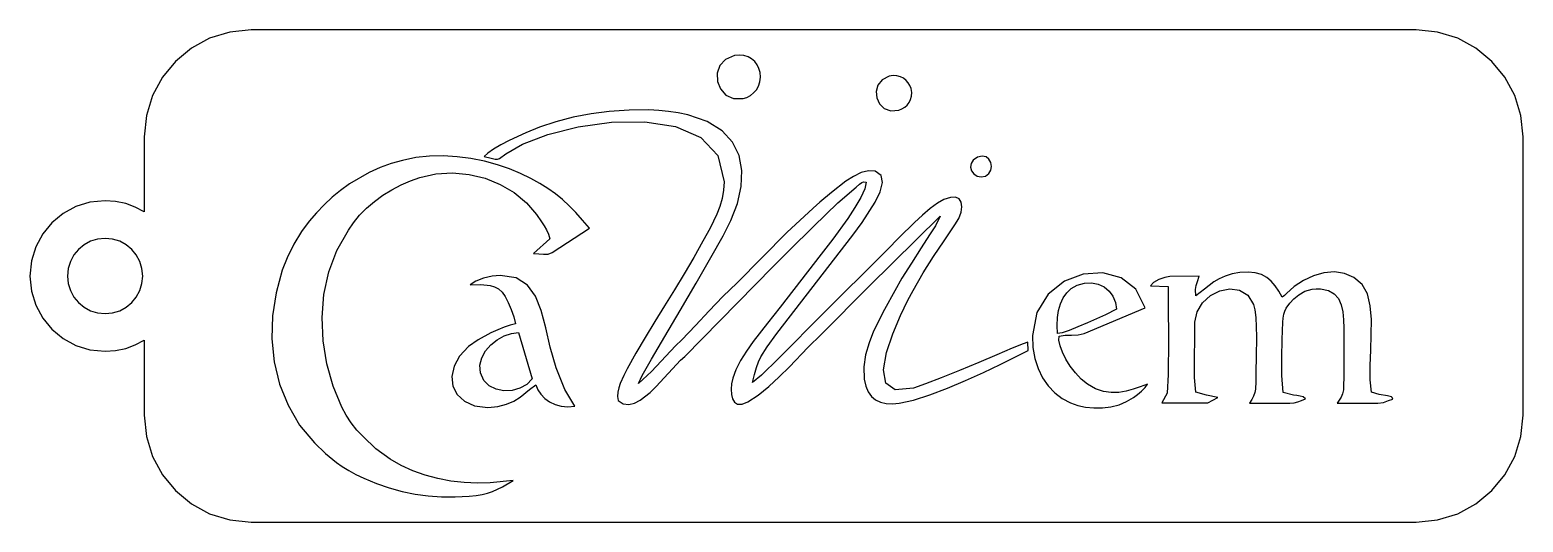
# Model space of a CAD drawing. Header units: millimetres. Extents: x 457.9 to 517.4, y 138.3 to 157.9.
import ezdxf

# ---------------------------------------------------------------- set-up
doc = ezdxf.new("R2010")
doc.units = ezdxf.units.MM
doc.header["$MEASUREMENT"] = 0
doc.layers.add('Capa 1', color=7, linetype='Continuous')

msp = doc.modelspace()

# ---------------------------------------------------------------- linework, layer by layer
at = {"layer": 'Capa 1', "color": 54}
for points in [[(513.1595, 157.8868), (466.6951, 157.8868), (465.8378, 157.7997), (465.038, 157.55), (464.3133, 157.1554), (463.681, 156.6331), (463.1588, 156.0009), (462.7641, 155.2761), (462.5144, 154.4762), (462.4273, 153.6189), (462.4273, 150.6398), (462.0723, 150.8248), (461.6915, 150.9619), (461.2888, 151.047), (460.8681, 151.0763), (460.2635, 151.0154), (459.7003, 150.8406), (459.1908, 150.564), (458.7468, 150.1976), (458.3804, 149.7536), (458.1038, 149.2441), (457.929, 148.6809), (457.8681, 148.0763), (457.929, 147.4717), (458.1038, 146.9085), (458.3804, 146.399), (458.7468, 145.955), (459.1908, 145.5886), (459.7003, 145.312), (460.2635, 145.1372), (460.8681, 145.0763), (461.2888, 145.1056), (461.6915, 145.1907), (462.0723, 145.3278), (462.4273, 145.5128), (462.4273, 142.5337), (462.5144, 141.6764), (462.7641, 140.8765), (463.1588, 140.1517), (463.681, 139.5195), (464.3133, 138.9972), (465.038, 138.6026), (465.8378, 138.3529), (466.6951, 138.2658), (513.1595, 138.2658), (514.0168, 138.3529), (514.8166, 138.6026), (515.5413, 138.9972), (516.1736, 139.5195), (516.6958, 140.1517), (517.0905, 140.8765), (517.3402, 141.6764), (517.4273, 142.5337), (517.4273, 153.6189), (517.3402, 154.4762), (517.0905, 155.2761), (516.6958, 156.0009), (516.1736, 156.6331), (515.5413, 157.1554), (514.8166, 157.55), (514.0168, 157.7997), (513.1595, 157.8868)], [(460.8681, 149.5763), (460.5658, 149.5458), (460.2842, 149.4584), (460.0294, 149.3201), (459.8075, 149.137), (459.6243, 148.915), (459.486, 148.6602), (459.3986, 148.3786), (459.3681, 148.0763), (459.3986, 147.774), (459.486, 147.4924), (459.6243, 147.2376), (459.8075, 147.0157), (460.0294, 146.8325), (460.2842, 146.6942), (460.5658, 146.6068), (460.8681, 146.5763), (461.1704, 146.6068), (461.452, 146.6942), (461.7068, 146.8325), (461.9288, 147.0157), (462.1119, 147.2376), (462.2502, 147.4924), (462.3376, 147.774), (462.3681, 148.0763), (462.3376, 148.3786), (462.2502, 148.6602), (462.1119, 148.915), (461.9288, 149.137), (461.7068, 149.3201), (461.452, 149.4584), (461.1704, 149.5458), (460.8681, 149.5763)]]:
    msp.add_lwpolyline(points, close=True, dxfattribs=at)
at = {"layer": 'Capa 1', "color": 7}
for points in [[(485.9787, 156.8629), (485.6153, 156.712), (485.3872, 156.4637), (485.2846, 156.1575), (485.2978, 155.8332), (485.4171, 155.5304), (485.6326, 155.2887), (485.9348, 155.1479), (486.3137, 155.1475), (486.4641, 155.1941), (486.6061, 155.2706), (486.7345, 155.374), (486.8442, 155.5013), (486.9301, 155.6497), (486.9872, 155.8161), (487.0104, 155.9977), (486.9946, 156.1914), (486.9494, 156.3491), (486.8761, 156.4944), (486.777, 156.6228), (486.6545, 156.7302), (486.511, 156.8122), (486.349, 156.8645), (486.1707, 156.8829), (485.9787, 156.8629)], [(492.1466, 156.0408), (491.865, 155.9001), (491.6931, 155.6878), (491.6231, 155.4358), (491.6472, 155.1758), (491.7578, 154.9398), (491.9472, 154.7594), (492.2075, 154.6665), (492.531, 154.693), (492.6528, 154.7388), (492.7639, 154.8058), (492.8609, 154.8922), (492.9404, 154.9962), (492.9989, 155.116), (493.0329, 155.2498), (493.039, 155.3957), (493.0137, 155.5519), (492.9707, 155.6676), (492.9046, 155.7771), (492.8176, 155.8757), (492.7119, 155.9587), (492.5897, 156.0215), (492.4533, 156.0592), (492.3049, 156.0672), (492.1466, 156.0408)], [(475.989, 152.8423), (476.2611, 152.7762), (476.4263, 152.7389), (476.5262, 152.7342), (476.6029, 152.7656), (476.8538, 152.9519), (477.514, 153.3273), (478.5214, 153.7216), (479.7429, 154.0287), (481.0711, 154.2091), (482.3989, 154.2234), (483.6188, 154.0322), (484.6237, 153.5961), (485.3063, 152.8758), (485.5594, 151.8317), (485.5383, 151.4912), (485.4784, 151.1635), (485.3869, 150.8486), (485.2713, 150.5464), (484.997, 149.98), (484.7141, 149.4639), (484.3461, 148.8097), (483.9638, 148.1629), (483.5729, 147.5225), (483.1793, 146.8873), (482.7886, 146.2563), (482.4067, 145.6284), (482.0394, 145.0024), (481.6925, 144.3773), (481.5543, 144.1111), (481.4157, 143.7898), (481.3614, 143.6187), (481.325, 143.4463), (481.3126, 143.2764), (481.3302, 143.1134), (481.537, 142.9752), (481.7601, 142.9478), (481.9889, 143.0057), (482.2128, 143.1231), (482.6028, 143.4344), (482.8448, 143.6772), (483.8186, 144.7202), (483.9978, 144.8696), (487.5078, 148.4383), (488.1626, 149.1011), (489.1195, 150.0493), (490.0997, 150.9884), (490.8242, 151.6238), (490.964, 151.7387), (491.046, 151.8055), (491.1156, 151.8298), (491.2184, 151.8171), (491.166, 151.5514), (491.0094, 151.2037), (490.776, 150.8019), (490.4936, 150.3736), (489.8914, 149.5485), (489.4231, 148.9503), (487.789, 146.8399), (487.2824, 146.1953), (486.7146, 145.4601), (486.4474, 145.0805), (486.2125, 144.7045), (486.0258, 144.3409), (485.9033, 143.9985), (485.8586, 143.7798), (485.8382, 143.56), (485.8472, 143.3543), (485.8903, 143.1776), (485.9726, 143.0451), (486.0988, 142.9719), (486.274, 142.973), (486.5031, 143.0636), (486.9154, 143.329), (487.3364, 143.6673), (487.7554, 144.0522), (488.1619, 144.4574), (488.8943, 145.224), (489.4482, 145.7571), (491.3324, 147.6591), (494.1815, 150.4632), (493.9911, 150.0754), (493.7558, 149.7223), (493.4222, 149.2031), (493.0282, 148.5905), (492.6511, 147.9855), (492.3684, 147.4891), (491.9597, 146.7429), (491.5213, 145.877), (491.3371, 145.4134), (491.2009, 144.9368), (491.131, 144.453), (491.1459, 143.9676), (491.2051, 143.6905), (491.3023, 143.4607), (491.4349, 143.2769), (491.6004, 143.1378), (491.7962, 143.042), (492.0199, 142.9882), (492.269, 142.9753), (492.5409, 143.0018), (493.1131, 143.1315), (493.7644, 143.3381), (494.4655, 143.6022), (495.1872, 143.9045), (495.8999, 144.2259), (496.5745, 144.5469), (497.1816, 144.8483), (497.6918, 145.1108), (497.6715, 145.4426), (497.4844, 145.3747), (497.0497, 145.1953), (496.4366, 144.9372), (495.7142, 144.633), (494.9519, 144.3156), (494.2188, 144.0176), (493.5841, 143.7719), (493.117, 143.6111), (492.3831, 143.5361), (492.0075, 143.8084), (491.9154, 144.3345), (492.0322, 145.021), (492.2831, 145.7746), (492.5936, 146.5018), (492.8889, 147.1092), (493.0944, 147.5035), (493.4909, 148.2016), (493.9044, 148.852), (494.3303, 149.4802), (494.7639, 150.1122), (494.9155, 150.3741), (495.0088, 150.6197), (495.0434, 150.8379), (495.0192, 151.0174), (494.9357, 151.147), (494.7928, 151.2155), (494.5902, 151.2119), (494.3276, 151.1248), (494.0719, 150.978), (493.783, 150.763), (493.4734, 150.499), (493.1558, 150.2052), (492.5468, 149.6052), (492.0563, 149.1164), (489.3701, 146.4523), (488.8385, 145.9147), (488.4303, 145.4946), (487.7296, 144.7924), (487.046, 144.1291), (486.6891, 143.8256), (486.7708, 144.1557), (486.8491, 144.4242), (486.9313, 144.6497), (487.0247, 144.8506), (487.2739, 145.2532), (487.6549, 145.7802), (490.687, 149.7037), (491.0687, 150.2133), (491.5843, 151.0153), (491.7806, 151.4291), (491.8763, 151.7998), (491.8265, 152.0886), (491.5867, 152.2569), (491.3196, 152.2722), (491.0281, 152.1958), (490.723, 152.0491), (490.4154, 151.8537), (489.836, 151.4025), (489.3773, 151.0139), (489.1139, 150.7834), (488.0646, 149.8154), (486.0795, 147.8087), (485.5102, 147.2577), (484.9574, 146.6889), (484.4146, 146.1095), (483.8755, 145.5269), (483.6176, 145.2917), (482.6624, 144.2712), (482.1498, 143.7866), (482.296, 144.1041), (482.6645, 144.7628), (483.189, 145.6628), (483.8031, 146.7041), (484.4404, 147.7867), (485.0348, 148.8107), (485.5198, 149.6761), (485.829, 150.283), (486.0888, 150.9722), (486.2377, 151.6433), (486.2633, 152.282), (486.1532, 152.8744), (485.8952, 153.4062), (485.4767, 153.8633), (484.8855, 154.2317), (484.1092, 154.4972), (483.7319, 154.5758), (483.3467, 154.6339), (482.9557, 154.6731), (482.5607, 154.695), (481.7667, 154.6928), (480.9802, 154.64), (480.2575, 154.5446), (479.5421, 154.4015), (478.8486, 154.2193), (478.1916, 154.0064), (477.656, 153.7895), (476.9842, 153.4748), (476.6564, 153.3035), (476.3655, 153.1349), (476.1351, 152.9781), (475.989, 152.8423)], [(477.143, 139.9291), (476.2337, 139.8294), (475.7179, 139.8173), (475.1924, 139.842), (474.6643, 139.9039), (474.1409, 140.0031), (473.6295, 140.14), (473.1373, 140.3149), (472.6714, 140.528), (472.2392, 140.7798), (471.6651, 141.1923), (471.1557, 141.672), (470.9088, 141.9362), (470.6872, 142.2227), (470.49, 142.5284), (470.3164, 142.8501), (469.9635, 143.6907), (469.7101, 144.5764), (469.5612, 145.4906), (469.5223, 146.4165), (469.5985, 147.3373), (469.7951, 148.2362), (470.1173, 149.0966), (470.5703, 149.9016), (470.7707, 150.1947), (471.0181, 150.4986), (471.3013, 150.7847), (471.6143, 151.0508), (471.9512, 151.2945), (472.3057, 151.5138), (472.672, 151.7062), (473.0441, 151.8697), (473.4158, 152.0019), (474.0664, 152.1473), (474.7291, 152.1866), (475.3882, 152.1257), (476.0279, 151.9706), (476.6324, 151.7272), (477.1859, 151.4014), (477.6726, 150.9992), (478.0766, 150.5266), (478.2773, 150.2336), (478.3788, 150.0774), (478.472, 149.9183), (478.5503, 149.7463), (478.6071, 149.5515), (477.9611, 148.9772), (478.1643, 148.9587), (478.3583, 148.9409), (478.5399, 148.9498), (478.706, 149.0117), (480.1927, 149.9799), (479.9146, 150.3053), (479.6448, 150.6061), (479.3786, 150.8773), (479.1086, 151.1239), (478.8273, 151.3505), (478.5276, 151.5622), (478.2019, 151.7637), (477.8431, 151.9599), (477.4436, 152.1556), (476.9997, 152.3428), (476.515, 152.5088), (475.9989, 152.6488), (475.4606, 152.758), (474.9092, 152.8318), (474.354, 152.8655), (473.8043, 152.8543), (473.2691, 152.7935), (472.7348, 152.6863), (472.2746, 152.556), (471.8434, 152.3971), (471.3962, 152.2043), (470.6184, 151.7468), (470.2611, 151.4872), (469.9191, 151.2144), (469.602, 150.9119), (469.3028, 150.5915), (469.0147, 150.265), (468.7053, 149.8497), (468.4031, 149.3404), (468.1372, 148.8028), (467.9368, 148.3027), (467.689, 147.4084), (467.5506, 146.4912), (467.5252, 145.5676), (467.6166, 144.6538), (467.8284, 143.7664), (468.1643, 142.9218), (468.628, 142.1364), (469.2231, 141.4266), (469.6587, 141.0065), (470.0936, 140.6465), (470.3283, 140.482), (470.5839, 140.3239), (470.8673, 140.1695), (471.1856, 140.0159), (471.6949, 139.8023), (472.204, 139.6264), (472.7153, 139.4869), (473.2312, 139.3828), (473.754, 139.313), (474.2863, 139.2764), (474.8305, 139.2717), (475.3889, 139.298), (475.6629, 139.3247), (475.905, 139.363), (476.1233, 139.4147), (476.326, 139.4812), (476.7169, 139.6656), (477.143, 139.9291)], [(495.6598, 152.8117), (495.4933, 152.6975), (495.4062, 152.5585), (495.3885, 152.41), (495.43, 152.2673), (495.5203, 152.1458), (495.6494, 152.0607), (495.8071, 152.0275), (495.9831, 152.0615), (496.1224, 152.1563), (496.2015, 152.2908), (496.2247, 152.445), (496.1966, 152.599), (496.1216, 152.7326), (496.0041, 152.826), (495.8487, 152.859), (495.6598, 152.8117)], [(476.6246, 148.1018), (476.3058, 148.072), (475.9654, 147.9909), (475.6571, 147.8724), (475.4351, 147.7308), (475.8527, 147.7393), (476.2327, 147.7038), (476.4044, 147.6506), (476.5617, 147.5637), (476.7028, 147.4356), (476.8261, 147.2586), (476.9481, 147.0191), (477.0656, 146.7435), (477.1655, 146.4527), (477.2349, 146.1673), (477.0292, 146.1196), (476.7888, 146.0388), (476.5271, 145.9321), (476.2575, 145.807), (475.7484, 145.5304), (475.3688, 145.2676), (475.009, 144.8846), (474.7871, 144.4789), (474.6992, 144.0731), (474.7412, 143.6899), (474.9094, 143.352), (475.1997, 143.0821), (475.6081, 142.9029), (476.1308, 142.837), (476.5364, 142.8702), (476.8828, 142.9608), (477.1759, 143.0915), (477.4215, 143.2452), (477.7929, 143.5521), (478.0432, 143.7433), (478.128, 143.5437), (478.2514, 143.3597), (478.4097, 143.1968), (478.5994, 143.0606), (478.8169, 142.9565), (479.0586, 142.89), (479.3209, 142.8667), (479.6003, 142.892), (479.4387, 143.1518), (479.2073, 143.5517), (478.8662, 144.4157), (478.6268, 145.2446), (478.4409, 146.0138), (478.2602, 146.6986), (478.0365, 147.2745), (477.7215, 147.7168), (477.267, 148.0007), (476.6246, 148.1018)], [(502.4387, 143.7638), (502.1575, 143.6588), (501.8749, 143.5613), (501.5891, 143.4825), (501.2982, 143.4341), (501.0004, 143.4273), (500.6937, 143.4735), (500.3763, 143.5841), (500.0463, 143.7706), (499.7997, 143.9698), (499.5701, 144.2135), (499.3642, 144.485), (499.1886, 144.7676), (499.0501, 145.0444), (498.9553, 145.2987), (498.9109, 145.5139), (498.9234, 145.673), (499.1623, 145.7125), (499.4203, 145.7192), (499.679, 145.7297), (499.9195, 145.7803), (502.3513, 146.8109), (501.9789, 147.5453), (501.3893, 148.0058), (500.6639, 148.2047), (499.8842, 148.154), (499.1317, 147.866), (498.4878, 147.3529), (498.034, 146.6267), (497.8518, 145.6998), (497.8729, 145.2323), (497.9515, 144.7935), (498.0828, 144.3879), (498.2624, 144.02), (498.4855, 143.6942), (498.7476, 143.415), (499.044, 143.1868), (499.3702, 143.0141), (499.6615, 142.9137), (499.9776, 142.8468), (500.3094, 142.8149), (500.6479, 142.8195), (500.984, 142.8623), (501.3088, 142.9448), (501.613, 143.0686), (501.8878, 143.2353), (502.0425, 143.3521), (502.2062, 143.4883), (502.3485, 143.63), (502.4387, 143.7638)], [(498.8612, 145.7843), (498.8476, 146.1077), (498.8592, 146.4157), (498.8993, 146.7042), (498.971, 146.969), (499.0774, 147.206), (499.2217, 147.411), (499.4071, 147.58), (499.6367, 147.7088), (499.9342, 147.7968), (500.2181, 147.8099), (500.4808, 147.7558), (500.7145, 147.6422), (500.9116, 147.4769), (501.0645, 147.2676), (501.1654, 147.0221), (501.2067, 146.7482), (500.7735, 146.5317), (500.0523, 146.2049), (499.6709, 146.0442), (499.322, 145.9088), (499.0405, 145.8163), (498.8612, 145.7843)], [(504.3788, 147.2848), (504.3653, 147.5332), (504.387, 147.7034), (504.4351, 147.8593), (504.5011, 148.0647), (503.3312, 148.0596), (503.1325, 148.0216), (502.8939, 147.9324), (502.6807, 147.814), (502.5585, 147.6885), (503.2643, 147.6564), (503.2735, 146.9264), (503.2785, 145.537), (503.2689, 144.1453), (503.2342, 143.4084), (503.0107, 143.016), (504.8544, 143.0162), (505.2454, 143.2306), (504.7962, 143.329), (504.3766, 143.4481), (504.3214, 144.0312), (504.3135, 144.8051), (504.3275, 145.5972), (504.3382, 146.2349), (504.4201, 146.6519), (504.6389, 147.0125), (504.9561, 147.2979), (505.3335, 147.4896), (505.7326, 147.5687), (506.1151, 147.5166), (506.4426, 147.3147), (506.6768, 146.9441), (506.7289, 146.7256), (506.7628, 146.4178), (506.7816, 146.0487), (506.7887, 145.6463), (506.7809, 144.8528), (506.766, 144.2608), (506.763, 143.8759), (506.7473, 143.5662), (506.7219, 143.4266), (506.6783, 143.2902), (506.6111, 143.1518), (506.5155, 143.0061), (508.1219, 143.0076), (508.2965, 143.0241), (508.4437, 143.0606), (508.5863, 143.1148), (508.7475, 143.1843), (508.6502, 143.2547), (508.5286, 143.2924), (508.3966, 143.3127), (508.2676, 143.3312), (507.8605, 143.4306), (507.8062, 144.1064), (507.8012, 144.825), (507.8205, 145.5476), (507.839, 146.2357), (507.8503, 146.4011), (507.8781, 146.5484), (507.9205, 146.6798), (507.9756, 146.7972), (508.1161, 146.9984), (508.2841, 147.1687), (508.4874, 147.3318), (508.7258, 147.4653), (508.8609, 147.515), (509.008, 147.55), (509.1683, 147.5678), (509.3428, 147.5662), (509.6587, 147.503), (509.8939, 147.3687), (510.0602, 147.1738), (510.1697, 146.9288), (510.2342, 146.6443), (510.2658, 146.3308), (510.2763, 145.9987), (510.2778, 145.6587), (510.2791, 144.2183), (510.2654, 143.5424), (510.2264, 143.3806), (510.1645, 143.2492), (510.0899, 143.13), (510.0132, 143.005), (511.1932, 143.0038), (511.4064, 143.0023), (511.6374, 143.0081), (511.8621, 143.0391), (512.0566, 143.1131), (512.234, 143.1649), (512.207, 143.2338), (512.1766, 143.2652), (512.1204, 143.279), (512.016, 143.2953), (511.6895, 143.3479), (511.3758, 143.4507), (511.3261, 143.9424), (511.3245, 144.5071), (511.3475, 145.1146), (511.3716, 145.7346), (511.3733, 146.337), (511.329, 146.8917), (511.2153, 147.3683), (511.0087, 147.7369), (510.6804, 148.0204), (510.3046, 148.1824), (509.8981, 148.2367), (509.4776, 148.1973), (509.0598, 148.0781), (508.6614, 147.893), (508.2991, 147.656), (507.9896, 147.3809), (507.9108, 147.2946), (507.8186, 147.2291), (507.6857, 147.4709), (507.5419, 147.6849), (507.3813, 147.868), (507.1984, 148.0172), (506.9875, 148.1297), (506.7428, 148.2024), (506.4588, 148.2324), (506.1296, 148.2167), (505.8155, 148.1615), (505.5423, 148.0756), (505.3031, 147.9657), (505.0912, 147.8382), (504.7215, 147.557), (504.3788, 147.2848)], [(477.9069, 143.9714), (477.6903, 143.7561), (477.4129, 143.604), (477.099, 143.5186), (476.7732, 143.5032), (476.46, 143.5612), (476.1838, 143.696), (475.9692, 143.9111), (475.8406, 144.2098), (475.8213, 144.5189), (475.8944, 144.8145), (476.0437, 145.088), (476.2528, 145.3307), (476.5053, 145.5339), (476.785, 145.689), (477.0755, 145.7873), (477.3606, 145.8202), (477.9069, 143.9714)]]:
    msp.add_lwpolyline(points, close=True, dxfattribs=at)

doc.saveas('drawing.dxf')
